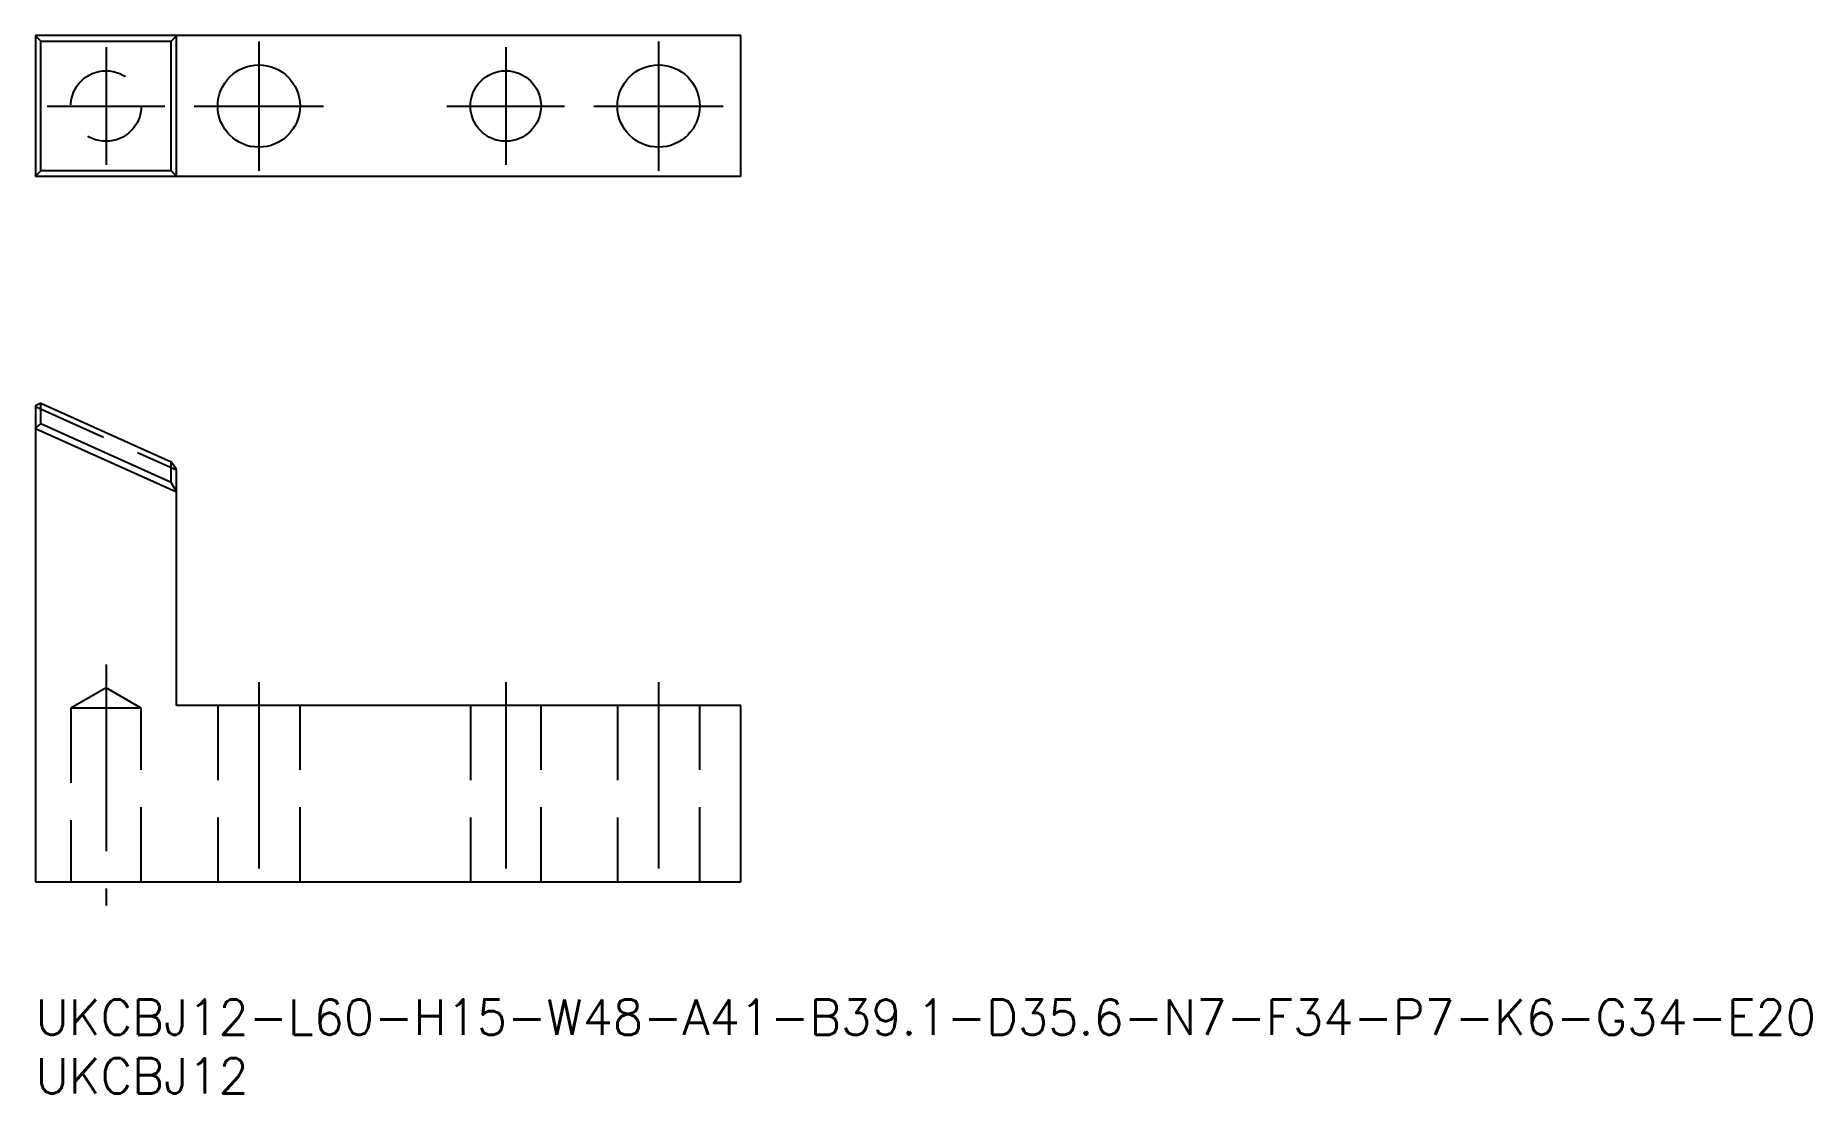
# Model space of a CAD drawing. Extents: x 0 to 151, y -8 to 82.
import ezdxf

# ---------------------------------------------------------------- set-up
doc = ezdxf.new("R2010")
doc.units = 0
doc.header["$LTSCALE"] = 0.5
doc.linetypes.add('CENTER', pattern=[50.8, 31.75, -6.35, 6.35, -6.35])
doc.linetypes.add('DASHED', pattern=[19.05, 12.7, -6.35])
for name, color, linetype in [('MSM_CENTER', 1, 'CENTER'), ('MSM_CONTINUOUS', 7, 'CONTINUOUS'), ('MSM_DASHED', 4, 'DASHED'), ('MSM_PART_NUMBER', 7, 'CONTINUOUS')]:
    doc.layers.add(name, color=color, linetype=linetype)
doc.styles.get("Standard").update_dxf_attribs({"font": 'txt.shx', "height": 1, "bigfont": 'bigfont.shx'})

# ---------------------------------------------------------------- blocks, each defined once
blk = doc.blocks.new('*U25')
at = {"layer": 'MSM_PART_NUMBER'}
blk.add_text('UKCBJ12-L60-H15-W48-A41-B39.1-D35.6-N7-F34-P7-K6-G34-E20', height=3, dxfattribs=at).set_placement((0, -3))
blk = doc.blocks.new('*U26')
at = {"layer": 'MSM_PART_NUMBER'}
blk.add_text('UKCBJ12', height=3, dxfattribs=at).set_placement((0, -8))

msp = doc.modelspace()

# ---------------------------------------------------------------- linework, layer by layer
at = {"layer": 'MSM_CENTER'}
for p, q in [((6, 81), (6, 71)), ((19, 81.5), (19, 70.5)), ((40, 81), (40, 71)), ((53, 81.5), (53, 70.5)), ((1, 76), (11, 76)), ((13.5, 76), (24.5, 76)), ((35, 76), (45, 76)), ((47.5, 76), (58.5, 76)), ((6, 28.5), (6, 8)), ((19, 27), (19, 8)), ((40, 27), (40, 8)), ((53, 27), (53, 8))]:
    msp.add_line(p, q, dxfattribs=at)
at = {"layer": 'MSM_CONTINUOUS'}
for p, q in [((60, 82), (0, 82)), ((0, 82), (0, 70)), ((0.46, 81.51), (0, 81.96)), ((12, 81.96), (11.54, 81.51)), ((12, 70), (12, 82)), ((60, 70), (60, 82)), ((0.46, 81.51), (11.54, 81.51)), ((0.46, 70.49), (0.46, 81.51)), ((11.54, 70.49), (11.54, 81.51)), ((0, 70.04), (0.46, 70.49)), ((60, 70), (0, 70)), ((11.54, 70.49), (0.46, 70.49)), ((12, 70.04), (11.54, 70.49)), ((0.46, 50.72), (0, 50.49)), ((0, 50.49), (0, 10)), ((0.46, 50.72), (11.54, 45.73)), ((0.46, 48.97), (0.46, 50.72)), ((0, 48.6), (0.46, 48.97)), ((12, 43.15), (0, 48.55)), ((11.54, 43.98), (0.46, 48.97)), ((12, 45.09), (11.54, 45.73)), ((11.54, 43.98), (11.54, 45.73)), ((12, 43.2), (11.54, 43.98)), ((12, 25), (12, 45.09)), ((60, 25), (12, 25)), ((60, 10), (60, 25)), ((0, 10), (60, 10))]:
    msp.add_line(p, q, dxfattribs=at)
for centre, radius in [((19, 76), 3.5), ((40, 76), 3), ((53, 76), 3.5)]:
    msp.add_circle(centre, radius, dxfattribs=at)
at = {"layer": 'MSM_DASHED'}
for p, q in [((0, 50.45), (12, 45.05)), ((6, 26.5), (3, 24.77)), ((9, 24.77), (6, 26.5)), ((3, 24.77), (3, 10)), ((9, 24.77), (3, 24.77)), ((9, 10), (9, 24.77)), ((15.5, 25), (15.5, 10)), ((22.5, 10), (22.5, 25)), ((37, 25), (37, 10)), ((43, 10), (43, 25)), ((49.5, 25), (49.5, 10)), ((56.5, 10), (56.5, 25))]:
    msp.add_line(p, q, dxfattribs=at)
msp.add_circle((6, 76), 3, dxfattribs=at)

# ---------------------------------------------------------------- block references
at = {"layer": 'MSM_CONTINUOUS'}
for name in ['*U25', '*U26']:
    msp.add_blockref(name, (0, 0), dxfattribs=at)

doc.saveas('drawing.dxf')
